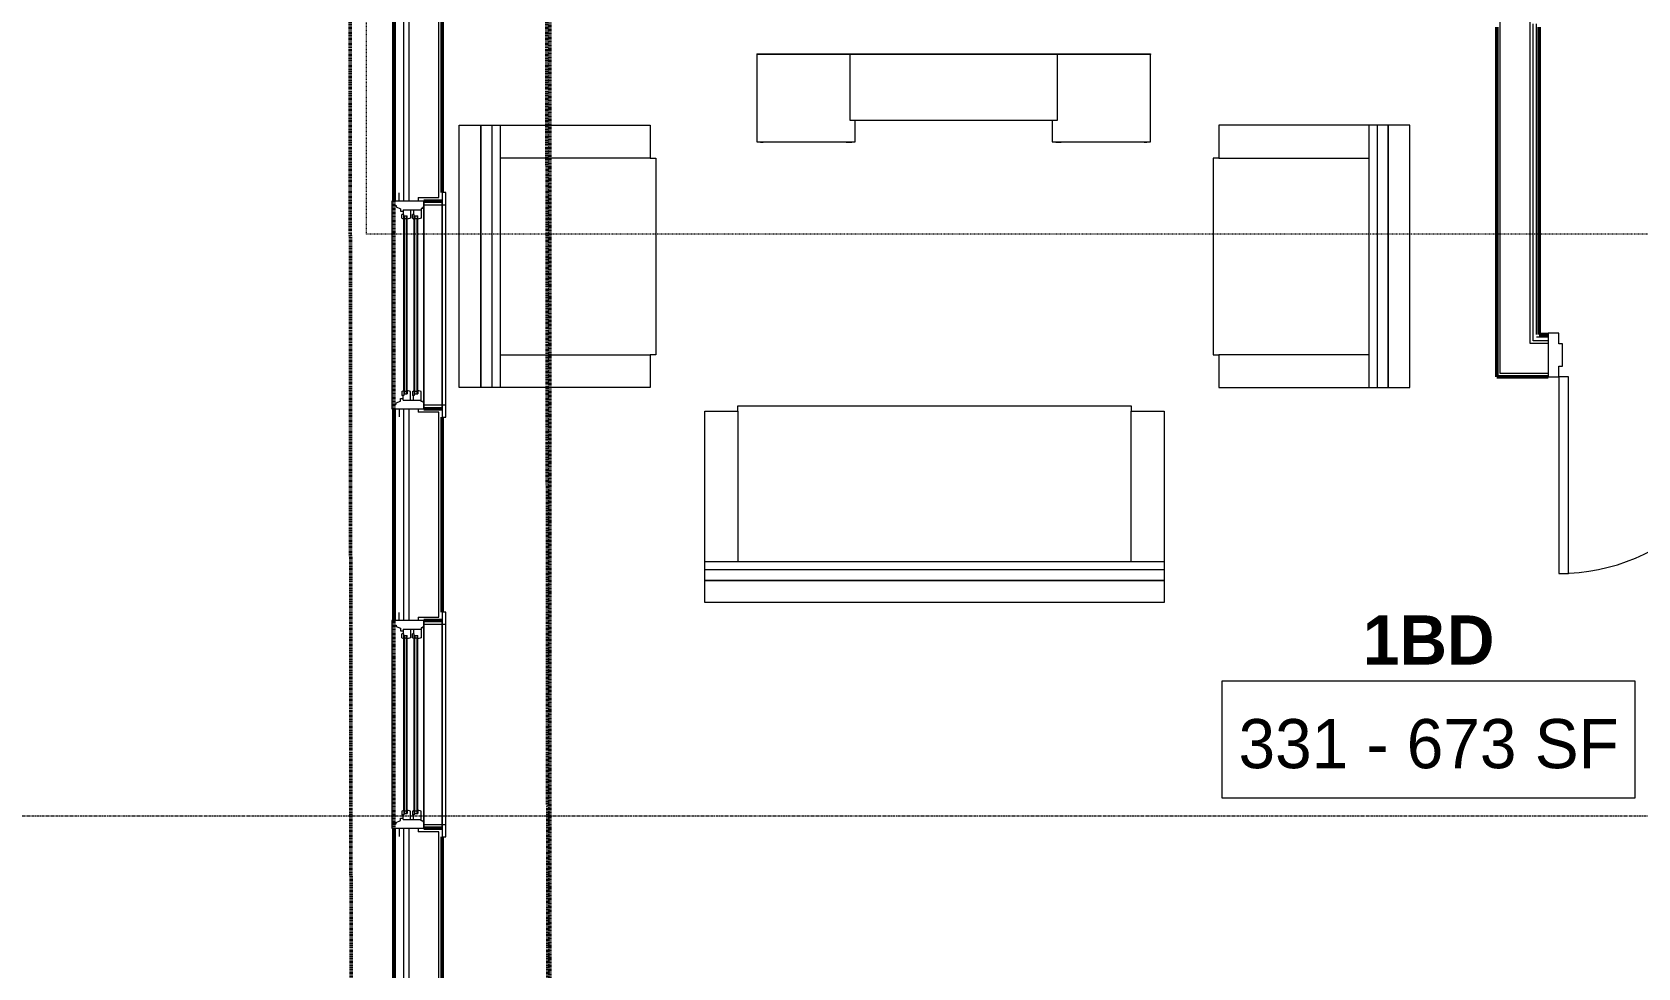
# Model space of a CAD drawing. Header units: inches. Extents: x -4217 to -1814, y 9706 to 12425.
# Drawn here: x -3926.9 to -3633.1, y 11254.4 to 11425.7 of the extents above; entities that cross this region are included whole.
import ezdxf

# ---------------------------------------------------------------- set-up
doc = ezdxf.new("R2010")
doc.units = ezdxf.units.IN
doc.header["$MEASUREMENT"] = 0
for name, pattern in [('Aligning Line 1_8_', [0.25, 0.125, -0.125]), ('Dash 1_16_', [0.125, 0.0625, -0.0625]), ('Double Dash 3_8_', [1, 0.375, -0.125, 0.125, -0.125, 0.125, -0.125]), ('Grid Line 1_2_', [0.875, 0.5, -0.125, 0.125, -0.125])]:
    doc.linetypes.add(name, pattern=pattern)
for name, color, linetype, lineweight in [('A-ANNO-DIMS', 211, 'Continuous', 9), ('A-ANNO-DIMS-96', 211, 'Continuous', 9), ('A-AREA-IDEN', 2, 'Continuous', 9), ('A-DOOR-6', 31, 'Continuous', 20), ('A-DOOR-7', 31, 'Continuous', 9), ('A-DOOR-FRAM', 31, 'Continuous', 20), ('A-GLAZ-1', 250, 'Continuous', 9), ('A-GLAZ-2', 90, 'Continuous', 20), ('A-WALL', 113, 'Continuous', 13), ('A-WALL-3', 10, 'Continuous', 50), ('A-WALL-4', 50, 'Continuous', 13), ('C-PROP-LINE-1', 10, 'Double Dash 3_8_', 50), ('C-PROP-LINE-2', 91, 'Dash 1_16_', 50), ('G-ANNO-SYMB-1', 147, 'Aligning Line 1_8_', 9), ('I-FURN', 30, 'Continuous', 9), ('I-FURN-1', 250, 'Continuous', 9), ('I-WALL-3', 2, 'Continuous', 50), ('S-GRID-1', 1, 'Grid Line 1_2_', 9)]:
    doc.layers.add(name, color=color, linetype=linetype, lineweight=lineweight)
doc.styles.add('Century Gothic', font='ufonts.com_century-gothic.ttf', dxfattribs={"height": 9})
doc.styles.add('Century Gothic_B', font='GOTHICB.TTF', dxfattribs={"height": 9})
doc.dimstyles.new('OD__1_8__Tol__', dxfattribs={"dimscale": 12, "dimtxt": 9.397514, "dimasz": 1, "dimexe": 0.75, "dimexo": 0.5, "dimgap": 0.125, "dimtad": 1, "dimdec": 3, "dimrnd": 0.125, "dimzin": 3, "dimdsep": 46, "dimlunit": 4, "dimtxsty": 'Century Gothic', "dimblk1": 'OBLIQUE', "dimblk2": 'OBLIQUE', "dimsah": 1, "dimcen": 0.09, "dimdle": 0.75, "dimazin": 0, "dimtfac": 1, "dimtdec": 4, "dimtix": 1, "dimtmove": 0, "dimatfit": 3, "dimfxl": 1, "dimtvp": 1, "dimtfill": 1, "dimfrac": 2, "dimtolj": 1, "dimtzin": 0, "dimarcsym": 2})

# ---------------------------------------------------------------- blocks, each defined once
blk = doc.blocks.new('DIMBLOCK17-FLOOR PLAN - 3RD FLOOR')
at = {"layer": 'A-ANNO-DIMS-96', "lineweight": 50}
for p, q in [((-4043.68, 11750.19), (-4049.68, 11756.19)), ((-4043.68, 11750.19), (-4037.68, 11744.19)), ((-4043.68, 11126.19), (-4049.68, 11132.19)), ((-4043.68, 11126.19), (-4037.68, 11120.19))]:
    blk.add_line(p, q, dxfattribs=at)
at = {"layer": 'A-ANNO-DIMS-96'}
for p, q in [((-3858.47, 11750.19), (-4052.68, 11750.19)), ((-4043.68, 11126.19), (-4043.68, 11750.19)), ((-4043.68, 11750.19), (-3858.47, 11750.19)), ((-3858.47, 11126.19), (-4052.68, 11126.19)), ((-4043.68, 11126.19), (-3858.47, 11126.19))]:
    blk.add_line(p, q, dxfattribs=at)
at = {"layer": 'A-ANNO-DIMS-96', "color": 0, "insert": (-4056.71, 11418.95), "char_height": 9, "width": 46.1821, "attachment_point": 1, "rotation": 90, "line_spacing_factor": 0.984502, "style": 'Century Gothic', "bg_fill": 3, "box_fill_scale": 1.25, "bg_fill_color": 256, "bg_fill_true_color": 13158600, "bg_fill_transparency": 0}
blk.add_mtext('52\' - 0"', dxfattribs=at)
blk = doc.blocks.new('_Oblique')
at = {"color": 0, "linetype": 'ByBlock', "lineweight": -2}
blk.add_line((-0.5, -0.5), (0.5, 0.5), dxfattribs=at)

msp = doc.modelspace()

# ---------------------------------------------------------------- linework, layer by layer
at = {"layer": 'A-AREA-IDEN', "flags": 128}
msp.add_lwpolyline([(-3709.15637, 11306.97469), (-3633.65086, 11306.97469), (-3633.65086, 11285.47863), (-3709.15637, 11285.47863)], close=True, dxfattribs=at)
at = {"layer": 'A-DOOR-6'}
for p, q in [((-3645.77374, 11362.6144), (-3647.52374, 11362.6144)), ((-3647.52374, 11362.6144), (-3647.52374, 11326.6144)), ((-3645.77374, 11326.6144), (-3645.77374, 11362.6144)), ((-3647.52374, 11326.6144), (-3645.77374, 11326.6144))]:
    msp.add_line(p, q, dxfattribs=at)
at = {"layer": 'A-DOOR-7'}
msp.add_arc((-3647.52374, 11362.6144), 36, 270, 0, dxfattribs=at)
at = {"layer": 'A-DOOR-FRAM'}
for p, q in [((-3647.52374, 11370.6144), (-3649.52374, 11370.6144)), ((-3649.52374, 11370.6144), (-3649.52374, 11362.6144)), ((-3647.52374, 11368.6769), (-3647.52374, 11370.6144)), ((-3646.89874, 11368.6769), (-3647.52374, 11368.6769)), ((-3646.89874, 11364.5519), (-3646.89874, 11368.6769)), ((-3649.52374, 11362.6144), (-3647.52374, 11362.6144)), ((-3647.52374, 11362.6144), (-3647.52374, 11364.5519)), ((-3647.52374, 11364.5519), (-3646.89874, 11364.5519))]:
    msp.add_line(p, q, dxfattribs=at)
at = {"layer": 'A-WALL'}
for p, q in [((-3658.27374, 11363.2394), (-3658.27374, 11430.7394)), ((-3652.77374, 11368.7394), (-3652.77374, 11430.7394)), ((-3652.27374, 11369.2394), (-3652.27374, 11427.2394)), ((-3651.64874, 11370.3644), (-3651.64874, 11427.2394)), ((-3649.52374, 11368.7394), (-3652.77374, 11368.7394)), ((-3649.52374, 11369.2394), (-3652.27374, 11369.2394)), ((-3649.52374, 11369.8644), (-3651.64874, 11369.8644)), ((-3649.52374, 11363.2394), (-3658.27374, 11363.2394))]:
    msp.add_line(p, q, dxfattribs=at)
at = {"layer": 'C-PROP-LINE-1'}
msp.add_line((-3833.41046, 12088.68951), (-3830.99429, 9768.08086), dxfattribs=at)
at = {"layer": 'C-PROP-LINE-2'}
msp.add_line((-3832.16202, 10010.0894), (-3832.16202, 12088.5894), dxfattribs=at)
at = {"layer": 'I-FURN'}
for p, q in [((-3844.78698, 11408.6644), (-3844.78698, 11360.6644)), ((-3844.78698, 11408.6644), (-3841.28698, 11408.6644)), ((-3844.78698, 11360.6644), (-3844.78698, 11408.6644)), ((-3842.78698, 11408.6644), (-3842.78698, 11360.6644)), ((-3841.28698, 11408.6644), (-3813.78698, 11408.6644)), ((-3841.28698, 11408.6644), (-3841.28698, 11360.6644)), ((-3813.78698, 11408.6644), (-3813.78698, 11402.6644)), ((-3682.28698, 11408.6644), (-3709.78698, 11408.6644)), ((-3709.78698, 11408.6644), (-3709.78698, 11402.6644)), ((-3678.78698, 11408.6644), (-3682.28698, 11408.6644)), ((-3682.28698, 11408.6644), (-3682.28698, 11360.6644)), ((-3680.78698, 11408.6644), (-3680.78698, 11360.6644)), ((-3678.78698, 11408.6644), (-3678.78698, 11360.6644)), ((-3678.78698, 11360.6644), (-3678.78698, 11408.6644)), ((-3813.78698, 11402.6644), (-3841.28698, 11402.6644)), ((-3813.78698, 11402.6644), (-3812.78698, 11402.6644)), ((-3812.78698, 11402.6644), (-3812.78698, 11366.6644)), ((-3709.78698, 11402.6644), (-3710.78698, 11402.6644)), ((-3710.78698, 11402.6644), (-3710.78698, 11366.6644)), ((-3709.78698, 11402.6644), (-3682.28698, 11402.6644)), ((-3841.28698, 11366.6644), (-3813.78698, 11366.6644)), ((-3812.78698, 11366.6644), (-3813.78698, 11366.6644)), ((-3813.78698, 11366.6644), (-3813.78698, 11360.6644)), ((-3710.78698, 11366.6644), (-3709.78698, 11366.6644)), ((-3682.28698, 11366.6644), (-3709.78698, 11366.6644)), ((-3709.78698, 11366.6644), (-3709.78698, 11360.6644)), ((-3841.28698, 11360.6644), (-3844.78698, 11360.6644)), ((-3813.78698, 11360.6644), (-3841.28698, 11360.6644)), ((-3709.78698, 11360.6644), (-3682.28698, 11360.6644)), ((-3682.28698, 11360.6644), (-3678.78698, 11360.6644)), ((-3797.78698, 11357.3394), (-3725.78698, 11357.3394)), ((-3797.78698, 11356.3394), (-3797.78698, 11357.3394)), ((-3725.78698, 11357.3394), (-3725.78698, 11356.3394)), ((-3803.78698, 11356.3394), (-3797.78698, 11356.3394)), ((-3803.78698, 11328.8394), (-3803.78698, 11356.3394)), ((-3797.78698, 11356.3394), (-3797.78698, 11328.8394)), ((-3725.78698, 11356.3394), (-3719.78698, 11356.3394)), ((-3725.78698, 11328.8394), (-3725.78698, 11356.3394)), ((-3719.78698, 11356.3394), (-3719.78698, 11328.8394)), ((-3803.78698, 11328.8394), (-3719.78698, 11328.8394)), ((-3803.78698, 11325.3394), (-3803.78698, 11328.8394)), ((-3803.78698, 11327.3394), (-3719.78698, 11327.3394)), ((-3719.78698, 11328.8394), (-3719.78698, 11325.3394)), ((-3803.78698, 11325.3394), (-3719.78698, 11325.3394)), ((-3719.78698, 11325.3394), (-3803.78698, 11325.3394))]:
    msp.add_line(p, q, dxfattribs=at)
at = {"layer": 'I-FURN-1'}
for p, q in [((-3794.27671, 11421.7394), (-3777.27671, 11421.7394)), ((-3794.27671, 11421.7394), (-3794.27671, 11421.6144)), ((-3777.27671, 11421.6144), (-3794.27671, 11421.6144)), ((-3794.27671, 11421.6144), (-3794.27671, 11405.6144)), ((-3777.27671, 11421.6144), (-3794.27671, 11421.6144)), ((-3777.27671, 11421.7394), (-3739.27671, 11421.7394)), ((-3777.27671, 11421.6144), (-3777.27671, 11421.7394)), ((-3739.27671, 11421.6144), (-3777.27671, 11421.6144)), ((-3777.27671, 11421.6144), (-3777.27671, 11409.6144)), ((-3739.27671, 11421.6144), (-3777.27671, 11421.6144)), ((-3739.27671, 11421.7394), (-3722.27671, 11421.7394)), ((-3739.27671, 11421.7394), (-3739.27671, 11421.6144)), ((-3722.27671, 11421.6144), (-3739.27671, 11421.6144)), ((-3739.27671, 11409.6144), (-3739.27671, 11421.6144)), ((-3722.27671, 11421.6144), (-3739.27671, 11421.6144)), ((-3722.27671, 11421.7394), (-3722.27671, 11421.6144)), ((-3722.27671, 11405.6144), (-3722.27671, 11421.6144)), ((-3777.27671, 11409.6144), (-3739.27671, 11409.6144)), ((-3776.27671, 11405.6144), (-3776.27671, 11409.6144)), ((-3740.27671, 11409.6144), (-3740.27671, 11405.6144)), ((-3848.78698, 11408.6644), (-3844.78698, 11408.6644)), ((-3848.78698, 11360.6644), (-3848.78698, 11408.6644)), ((-3674.78698, 11408.6644), (-3678.78698, 11408.6644)), ((-3674.78698, 11360.6644), (-3674.78698, 11408.6644)), ((-3794.27671, 11405.6144), (-3776.27671, 11405.6144)), ((-3793.61621, 11405.58334), (-3793.1271, 11405.58334)), ((-3793.1271, 11405.58334), (-3793.1271, 11405.61448)), ((-3777.93409, 11405.61448), (-3777.93409, 11405.58259)), ((-3777.93409, 11405.58259), (-3776.93962, 11405.58259)), ((-3776.93962, 11405.58259), (-3776.93962, 11405.61448)), ((-3740.27671, 11405.6144), (-3722.27671, 11405.6144)), ((-3739.61381, 11405.61448), (-3739.61381, 11405.58259)), ((-3739.61381, 11405.58259), (-3738.61934, 11405.58259)), ((-3738.61934, 11405.58259), (-3738.61934, 11405.61448)), ((-3723.42633, 11405.61448), (-3723.42633, 11405.58334)), ((-3723.42633, 11405.58334), (-3722.93722, 11405.58334)), ((-3844.78698, 11360.6644), (-3848.78698, 11360.6644)), ((-3678.78698, 11360.6644), (-3674.78698, 11360.6644)), ((-3803.78698, 11321.3394), (-3803.78698, 11325.3394)), ((-3719.78698, 11325.3394), (-3719.78698, 11321.3394)), ((-3719.78698, 11321.3394), (-3803.78698, 11321.3394))]:
    msp.add_line(p, q, dxfattribs=at)
at = {"layer": 'I-WALL-3'}
for p, q in [((-3658.89874, 11426.6144), (-3658.89874, 11362.6144)), ((-3651.14874, 11370.3644), (-3651.14874, 11426.6144)), ((-3649.52374, 11370.3644), (-3651.14874, 11370.3644)), ((-3658.89874, 11362.6144), (-3649.52374, 11362.6144))]:
    msp.add_line(p, q, dxfattribs=at)

# ---------------------------------------------------------------- texts
at = {"layer": 'A-AREA-IDEN', "char_height": 9, "attachment_point": 1}
for s, insert, width, style in [('1BD', (-3683.40362, 11318.94284), 28.785, 'Century Gothic_B'), ('331 - 673 SF', (-3706.15637, 11299.97469), 83.931, 'Century Gothic')]:
    msp.add_mtext(s, dxfattribs=dict(at, insert=insert, width=width, style=style))

# ---------------------------------------------------------------- dimensions: what is measured, and where the dimension line sits
at = {"layer": 'A-ANNO-DIMS'}
dim = msp.add_linear_dim(base=(-4043.67756, 11750.1894), p1=(-3852.47374, 11126.1894), p2=(-3852.47374, 11750.1894), angle=90, dimstyle='OD__1_8__Tol__', override={"dimpost": '<>', "dimfxl": 624}, dxfattribs=at)
dim.commit()
dim.dimension.update_dxf_attribs({"geometry": 'DIMBLOCK17-FLOOR PLAN - 3RD FLOOR', "text_midpoint": (-4049.90393, 11438.1894)})

# ---------------------------------------------------------------- next in the draw order: linework, layer by layer
at = {"layer": 'A-GLAZ-1'}
for p, q in [((-3855.22374, 11394.73861), (-3855.22374, 11356.84018)), ((-3851.84874, 11394.73861), (-3855.22374, 11394.73861)), ((-3851.84874, 11396.36361), (-3851.84874, 11355.21518)), ((-3851.22374, 11396.36361), (-3851.84874, 11396.36361)), ((-3851.84874, 11356.84018), (-3851.84874, 11394.73861)), ((-3851.22374, 11355.21518), (-3851.22374, 11396.36361)), ((-3858.78624, 11392.08236), (-3858.78624, 11391.48861)), ((-3858.41124, 11392.08236), (-3858.41124, 11391.48861)), ((-3856.84874, 11392.08236), (-3856.84874, 11391.48861)), ((-3856.47374, 11392.08236), (-3856.47374, 11391.48861)), ((-3855.22374, 11394.11361), (-3851.84874, 11394.11361)), ((-3851.84874, 11394.11361), (-3851.22374, 11394.11361)), ((-3858.91124, 11360.09018), (-3858.91124, 11391.48861)), ((-3858.78624, 11391.61361), (-3858.41124, 11391.61361)), ((-3858.78624, 11360.09018), (-3858.78624, 11391.48861)), ((-3858.41124, 11360.09018), (-3858.41124, 11391.48861)), ((-3858.28624, 11360.09018), (-3858.28624, 11391.48861)), ((-3856.97374, 11360.09018), (-3856.97374, 11391.48861)), ((-3856.84874, 11391.61361), (-3856.47374, 11391.61361)), ((-3856.84874, 11360.09018), (-3856.84874, 11391.48861)), ((-3856.47374, 11360.09018), (-3856.47374, 11391.48861)), ((-3856.34874, 11360.09018), (-3856.34874, 11391.48861)), ((-3858.78624, 11359.49643), (-3858.78624, 11360.09018)), ((-3858.78624, 11359.96518), (-3858.41124, 11359.96518)), ((-3858.41124, 11359.49643), (-3858.41124, 11360.09018)), ((-3856.84874, 11359.49643), (-3856.84874, 11360.09018)), ((-3856.84874, 11359.96518), (-3856.47374, 11359.96518)), ((-3856.47374, 11359.49643), (-3856.47374, 11360.09018)), ((-3855.22374, 11357.46518), (-3851.84874, 11357.46518)), ((-3855.22374, 11356.84018), (-3851.84874, 11356.84018)), ((-3851.84874, 11357.46518), (-3851.22374, 11357.46518)), ((-3851.84874, 11355.21518), (-3851.22374, 11355.21518)), ((-3851.84874, 11319.56361), (-3851.84874, 11278.41518)), ((-3851.22374, 11319.56361), (-3851.84874, 11319.56361)), ((-3851.22374, 11278.41518), (-3851.22374, 11319.56361)), ((-3855.22374, 11317.93861), (-3855.22374, 11280.04018)), ((-3851.84874, 11317.93861), (-3855.22374, 11317.93861)), ((-3855.22374, 11317.31361), (-3851.84874, 11317.31361)), ((-3851.84874, 11280.04018), (-3851.84874, 11317.93861)), ((-3851.84874, 11317.31361), (-3851.22374, 11317.31361)), ((-3858.91124, 11283.29018), (-3858.91124, 11314.68861)), ((-3858.78624, 11315.28236), (-3858.78624, 11314.68861)), ((-3858.78624, 11314.81361), (-3858.41124, 11314.81361)), ((-3858.78624, 11283.29018), (-3858.78624, 11314.68861)), ((-3858.41124, 11315.28236), (-3858.41124, 11314.68861)), ((-3858.41124, 11283.29018), (-3858.41124, 11314.68861)), ((-3858.28624, 11283.29018), (-3858.28624, 11314.68861)), ((-3856.97374, 11283.29018), (-3856.97374, 11314.68861)), ((-3856.84874, 11315.28236), (-3856.84874, 11314.68861)), ((-3856.84874, 11314.81361), (-3856.47374, 11314.81361)), ((-3856.84874, 11283.29018), (-3856.84874, 11314.68861)), ((-3856.47374, 11315.28236), (-3856.47374, 11314.68861)), ((-3856.47374, 11283.29018), (-3856.47374, 11314.68861)), ((-3856.34874, 11283.29018), (-3856.34874, 11314.68861)), ((-3858.78624, 11282.69643), (-3858.78624, 11283.29018)), ((-3858.78624, 11283.16518), (-3858.41124, 11283.16518)), ((-3858.41124, 11282.69643), (-3858.41124, 11283.29018)), ((-3856.84874, 11282.69643), (-3856.84874, 11283.29018)), ((-3856.84874, 11283.16518), (-3856.47374, 11283.16518)), ((-3856.47374, 11282.69643), (-3856.47374, 11283.29018)), ((-3855.22374, 11280.66518), (-3851.84874, 11280.66518)), ((-3851.84874, 11280.66518), (-3851.22374, 11280.66518)), ((-3855.22374, 11280.04018), (-3851.84874, 11280.04018)), ((-3851.84874, 11278.41518), (-3851.22374, 11278.41518))]:
    msp.add_line(p, q, dxfattribs=at)
at = {"layer": 'A-GLAZ-2'}
for p, q in [((-3861.09874, 11394.80111), (-3861.09874, 11356.77768)), ((-3855.22374, 11394.80111), (-3861.09874, 11394.80111)), ((-3859.72374, 11394.80111), (-3859.72374, 11396.30111)), ((-3855.22374, 11356.77768), (-3855.22374, 11394.80111)), ((-3861.09874, 11393.98861), (-3860.28624, 11393.98861)), ((-3860.28624, 11393.98861), (-3860.28624, 11393.71393)), ((-3860.28624, 11393.71393), (-3859.47374, 11393.39486)), ((-3859.47374, 11393.39486), (-3859.47374, 11392.92611)), ((-3859.47374, 11392.92611), (-3859.03624, 11392.92611)), ((-3859.25499, 11391.64486), (-3859.25499, 11392.36361)), ((-3858.91124, 11392.36361), (-3859.25499, 11392.36361)), ((-3859.03624, 11393.20736), (-3859.03624, 11392.36361)), ((-3859.03624, 11393.20736), (-3855.72374, 11393.20736)), ((-3858.91124, 11391.49174), (-3858.91124, 11392.36361)), ((-3858.91124, 11392.08236), (-3858.28624, 11392.08236)), ((-3858.28624, 11391.48861), (-3858.28624, 11392.08236)), ((-3857.66124, 11393.20736), (-3857.66124, 11391.64486)), ((-3857.31749, 11391.64486), (-3857.31749, 11392.36361)), ((-3856.97374, 11392.36361), (-3857.31749, 11392.36361)), ((-3857.09874, 11393.20736), (-3857.09874, 11392.36361)), ((-3856.97374, 11391.49174), (-3856.97374, 11392.36361)), ((-3856.97374, 11392.08236), (-3856.34874, 11392.08236)), ((-3856.34874, 11391.48861), (-3856.34874, 11392.08236)), ((-3855.5039, 11393.45736), (-3855.72374, 11393.45736)), ((-3855.72374, 11393.45736), (-3855.72374, 11391.64486)), ((-3855.5039, 11393.45736), (-3855.22374, 11393.79125)), ((-3859.25499, 11391.64486), (-3858.91124, 11391.49174)), ((-3857.66124, 11391.64486), (-3858.28624, 11391.48861)), ((-3857.31749, 11391.64486), (-3856.97374, 11391.49174)), ((-3855.72374, 11391.64486), (-3856.34874, 11391.48861)), ((-3859.25499, 11359.93393), (-3858.91124, 11360.08705)), ((-3859.25499, 11359.93393), (-3859.25499, 11359.21518)), ((-3858.91124, 11360.08705), (-3858.91124, 11359.21518)), ((-3858.91124, 11359.49643), (-3858.28624, 11359.49643)), ((-3858.28624, 11360.09018), (-3858.28624, 11359.49643)), ((-3857.66124, 11359.93393), (-3858.28624, 11360.09018)), ((-3857.66124, 11358.37143), (-3857.66124, 11359.93393)), ((-3857.31749, 11359.93393), (-3856.97374, 11360.08705)), ((-3857.31749, 11359.93393), (-3857.31749, 11359.21518)), ((-3856.97374, 11360.08705), (-3856.97374, 11359.21518)), ((-3856.97374, 11359.49643), (-3856.34874, 11359.49643)), ((-3856.34874, 11360.09018), (-3856.34874, 11359.49643)), ((-3855.72374, 11359.93393), (-3856.34874, 11360.09018)), ((-3855.72374, 11358.12143), (-3855.72374, 11359.93393)), ((-3861.09874, 11357.59018), (-3860.28624, 11357.59018)), ((-3861.09874, 11356.77768), (-3855.22374, 11356.77768)), ((-3860.28624, 11357.86486), (-3859.47374, 11358.18393)), ((-3860.28624, 11357.59018), (-3860.28624, 11357.86486)), ((-3859.72374, 11356.77768), (-3859.72374, 11355.27768)), ((-3859.47374, 11358.65268), (-3859.03624, 11358.65268)), ((-3859.47374, 11358.18393), (-3859.47374, 11358.65268)), ((-3858.91124, 11359.21518), (-3859.25499, 11359.21518)), ((-3859.03624, 11358.37143), (-3859.03624, 11359.21518)), ((-3859.03624, 11358.37143), (-3855.72374, 11358.37143)), ((-3856.97374, 11359.21518), (-3857.31749, 11359.21518)), ((-3857.09874, 11358.37143), (-3857.09874, 11359.21518)), ((-3855.5039, 11358.12143), (-3855.72374, 11358.12143)), ((-3855.5039, 11358.12143), (-3855.22374, 11357.78755)), ((-3859.72374, 11318.00111), (-3859.72374, 11319.50111)), ((-3861.09874, 11318.00111), (-3861.09874, 11279.97768)), ((-3855.22374, 11318.00111), (-3861.09874, 11318.00111)), ((-3861.09874, 11317.18861), (-3860.28624, 11317.18861)), ((-3860.28624, 11317.18861), (-3860.28624, 11316.91393)), ((-3860.28624, 11316.91393), (-3859.47374, 11316.59486)), ((-3859.47374, 11316.59486), (-3859.47374, 11316.12611)), ((-3859.47374, 11316.12611), (-3859.03624, 11316.12611)), ((-3859.25499, 11314.84486), (-3859.25499, 11315.56361)), ((-3858.91124, 11315.56361), (-3859.25499, 11315.56361)), ((-3859.03624, 11316.40736), (-3859.03624, 11315.56361)), ((-3859.03624, 11316.40736), (-3855.72374, 11316.40736)), ((-3858.91124, 11314.69174), (-3858.91124, 11315.56361)), ((-3857.66124, 11316.40736), (-3857.66124, 11314.84486)), ((-3857.31749, 11314.84486), (-3857.31749, 11315.56361)), ((-3856.97374, 11315.56361), (-3857.31749, 11315.56361)), ((-3857.09874, 11316.40736), (-3857.09874, 11315.56361)), ((-3856.97374, 11314.69174), (-3856.97374, 11315.56361)), ((-3855.5039, 11316.65736), (-3855.72374, 11316.65736)), ((-3855.72374, 11316.65736), (-3855.72374, 11314.84486)), ((-3855.5039, 11316.65736), (-3855.22374, 11316.99125)), ((-3855.22374, 11279.97768), (-3855.22374, 11318.00111)), ((-3859.25499, 11314.84486), (-3858.91124, 11314.69174)), ((-3858.91124, 11315.28236), (-3858.28624, 11315.28236)), ((-3858.28624, 11314.68861), (-3858.28624, 11315.28236)), ((-3857.66124, 11314.84486), (-3858.28624, 11314.68861)), ((-3857.31749, 11314.84486), (-3856.97374, 11314.69174)), ((-3856.97374, 11315.28236), (-3856.34874, 11315.28236)), ((-3856.34874, 11314.68861), (-3856.34874, 11315.28236)), ((-3855.72374, 11314.84486), (-3856.34874, 11314.68861)), ((-3859.25499, 11283.13393), (-3858.91124, 11283.28705)), ((-3859.25499, 11283.13393), (-3859.25499, 11282.41518)), ((-3858.91124, 11283.28705), (-3858.91124, 11282.41518)), ((-3858.28624, 11283.29018), (-3858.28624, 11282.69643)), ((-3857.66124, 11283.13393), (-3858.28624, 11283.29018)), ((-3857.66124, 11281.57143), (-3857.66124, 11283.13393)), ((-3857.31749, 11283.13393), (-3856.97374, 11283.28705)), ((-3857.31749, 11283.13393), (-3857.31749, 11282.41518)), ((-3856.97374, 11283.28705), (-3856.97374, 11282.41518)), ((-3856.34874, 11283.29018), (-3856.34874, 11282.69643)), ((-3855.72374, 11283.13393), (-3856.34874, 11283.29018)), ((-3855.72374, 11281.32143), (-3855.72374, 11283.13393)), ((-3861.09874, 11280.79018), (-3860.28624, 11280.79018)), ((-3860.28624, 11281.06486), (-3859.47374, 11281.38393)), ((-3860.28624, 11280.79018), (-3860.28624, 11281.06486)), ((-3859.47374, 11281.85268), (-3859.03624, 11281.85268)), ((-3859.47374, 11281.38393), (-3859.47374, 11281.85268)), ((-3858.91124, 11282.41518), (-3859.25499, 11282.41518)), ((-3859.03624, 11281.57143), (-3859.03624, 11282.41518)), ((-3859.03624, 11281.57143), (-3855.72374, 11281.57143)), ((-3858.91124, 11282.69643), (-3858.28624, 11282.69643)), ((-3856.97374, 11282.41518), (-3857.31749, 11282.41518)), ((-3857.09874, 11281.57143), (-3857.09874, 11282.41518)), ((-3856.97374, 11282.69643), (-3856.34874, 11282.69643)), ((-3855.5039, 11281.32143), (-3855.72374, 11281.32143)), ((-3855.5039, 11281.32143), (-3855.22374, 11280.98755)), ((-3861.09874, 11279.97768), (-3855.22374, 11279.97768)), ((-3859.72374, 11279.97768), (-3859.72374, 11278.47768))]:
    msp.add_line(p, q, dxfattribs=at)
at = {"layer": 'A-WALL-3'}
for p, q in [((-3860.72374, 11587.9394), (-3860.72374, 11394.80111)), ((-3851.84874, 11396.36361), (-3851.84874, 11586.4394)), ((-3855.22374, 11394.80111), (-3851.84874, 11394.80111)), ((-3860.72374, 11356.77768), (-3860.72374, 11318.00111)), ((-3851.84874, 11356.77768), (-3855.22374, 11356.77768)), ((-3851.84874, 11319.56361), (-3851.84874, 11355.21518)), ((-3855.22374, 11318.00111), (-3851.84874, 11318.00111)), ((-3860.72374, 11279.97768), (-3860.72374, 11241.01361)), ((-3851.84874, 11279.97768), (-3855.22374, 11279.97768)), ((-3851.84874, 11204.17611), (-3851.84874, 11278.41518))]:
    msp.add_line(p, q, dxfattribs=at)
at = {"layer": 'A-WALL-4'}
for p, q in [((-3860.47374, 11587.9394), (-3860.47374, 11394.80111)), ((-3858.97374, 11587.9394), (-3858.97374, 11394.80111)), ((-3857.97374, 11587.9394), (-3857.97374, 11394.80111)), ((-3852.47374, 11395.42611), (-3852.47374, 11587.3144)), ((-3856.28624, 11395.42611), (-3856.28624, 11394.80111)), ((-3856.28624, 11395.42611), (-3852.47374, 11395.42611)), ((-3860.47374, 11356.77768), (-3860.47374, 11318.00111)), ((-3858.97374, 11356.77768), (-3858.97374, 11318.00111)), ((-3857.97374, 11356.77768), (-3857.97374, 11318.00111)), ((-3856.28624, 11356.77768), (-3856.28624, 11356.15268)), ((-3852.47374, 11356.15268), (-3856.28624, 11356.15268)), ((-3852.47374, 11318.62611), (-3852.47374, 11356.15268)), ((-3856.28624, 11318.62611), (-3856.28624, 11318.00111)), ((-3856.28624, 11318.62611), (-3852.47374, 11318.62611)), ((-3860.47374, 11279.97768), (-3860.47374, 11242.76361)), ((-3858.97374, 11279.97768), (-3858.97374, 11242.76361)), ((-3857.97374, 11279.97768), (-3857.97374, 11202.61361)), ((-3856.28624, 11279.97768), (-3856.28624, 11279.35268)), ((-3852.47374, 11279.35268), (-3856.28624, 11279.35268)), ((-3852.47374, 11203.23861), (-3852.47374, 11279.35268))]:
    msp.add_line(p, q, dxfattribs=at)
at = {"layer": 'C-PROP-LINE-1'}
msp.add_line((-3869.44796, 12124.68951), (-3867.12227, 9890.97905), dxfattribs=at)
at = {"layer": 'C-PROP-LINE-2'}
msp.add_line((-3860.72374, 9980.1894), (-3860.72374, 11434.3894), dxfattribs=at)
at = {"layer": 'G-ANNO-SYMB-1'}
for p, q in [((-3865.74625, 11388.70658), (-3865.74625, 11608.39373)), ((-3429.66725, 11388.70658), (-3865.74625, 11388.70658))]:
    msp.add_line(p, q, dxfattribs=at)
at = {"layer": 'S-GRID-1'}
msp.add_line((-1814.20638, 11282.1894), (-4168.71446, 11282.1894), dxfattribs=at)

doc.saveas('drawing.dxf')
